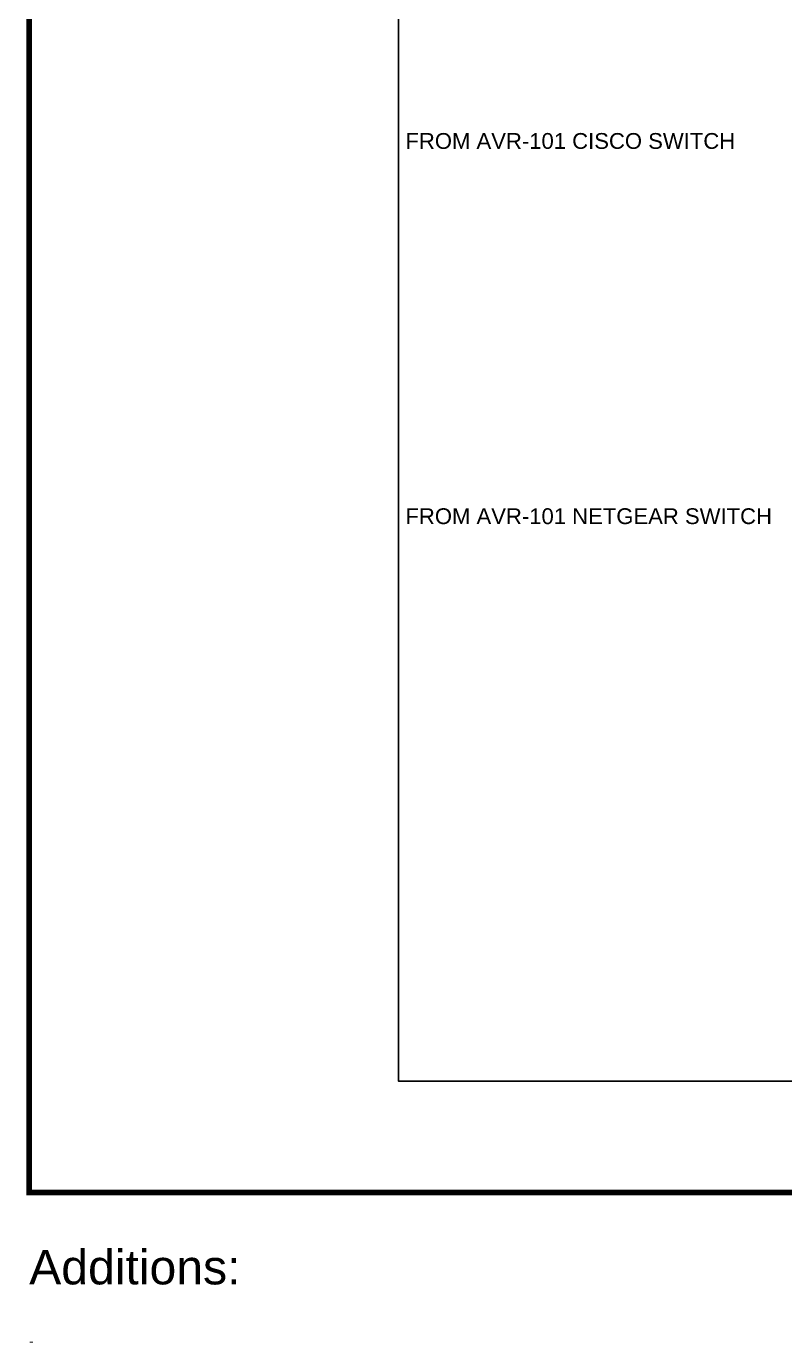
# Model space of a CAD drawing. Header units: millimetres. Extents: x -71336 to -35435, y -26189 to 22712.
# Drawn here: x -46258.7 to -46066.6, y -10292.2 to -9959 of the extents above; entities that cross this region are included whole.
import ezdxf
from ezdxf.enums import TextEntityAlignment as Align

# ---------------------------------------------------------------- set-up
doc = ezdxf.new("R2018")
doc.units = ezdxf.units.MM
doc.layers.add('SC - Text', color=7, linetype='Continuous')
doc.layers.add('SC - Titlesheet - Model', color=250, linetype='Continuous', plot=False)
doc.layers.add('SC - Xlines', color=252, linetype='Continuous', plot=False)
doc.styles.add('ARIAL', font='arial.ttf')
doc.styles.get("Standard").update_dxf_attribs({"font": 'arial.ttf', "height": 35})

# ---------------------------------------------------------------- blocks, each defined once
blk = doc.blocks.new('*U189')
at = {"layer": 'SC - Titlesheet - Model', "color": 6, "ltscale": 5, "const_width": 1}
blk.add_lwpolyline([(-365.5, -287), (365.5, -287), (365.5, 287), (-365.5, 287)], close=True, dxfattribs=at)
at = {"ltscale": 5, "style": 'ARIAL'}
blk.add_text('Additions:', height=6, dxfattribs=at).set_placement((-365.5, -297), align=Align.TOP_LEFT)
at = {"layer": 'SC - Titlesheet - Model', "color": 5, "lineweight": 30, "ltscale": 5, "flags": 104}
blk.add_attdef('ADDITIONS', text='', height=5, dxfattribs=at).set_placement((-365.5, -312), align=Align.TOP_LEFT)
blk.add_attdef('CHANGES', text='', height=5, dxfattribs=at).set_placement((0, -312), align=Align.TOP_CENTER)
blk.add_attdef('OMISSIONS', text='', height=5, dxfattribs=at).set_placement((365.5, -312), align=Align.TOP_RIGHT)

msp = doc.modelspace()

# ---------------------------------------------------------------- linework, layer by layer
at = {"layer": 'SC - Xlines', "ltscale": 5, "transparency": 33554687}
msp.add_lwpolyline([(-46164.459, -9549.764), (-45302.185, -9549.764), (-45302.185, -10226.008), (-46164.459, -10226.008)], close=True, dxfattribs=at)

# ---------------------------------------------------------------- block references
ref = msp.add_blockref('*U189', (-45726.622, -9836.989), dxfattribs=dict(xscale=1.453726663415115, yscale=1.453726663415115, zscale=1.453726663415115))
lines = msp.add_mtext('-', dxfattribs={"layer": 'SC - Titlesheet - Model', "color": 5, "ltscale": 5, "insert": (-46257.96, -10290.551), "char_height": 2.5, "attachment_point": 1})
ref.add_attrib('ADDITIONS', '', (-46257.96, -10290.551), dxfattribs={"flags": 104}).embed_mtext(lines)

# ---------------------------------------------------------------- texts
at = {"layer": 'SC - Text', "char_height": 4, "width": 112.13429, "attachment_point": 4}
for s, insert in [('FROM AVR-101 CISCO SWITCH', (-46162.678, -9988.01)), ('FROM AVR-101 NETGEAR SWITCH', (-46162.678, -10083.01))]:
    msp.add_mtext(s, dxfattribs=dict(at, insert=insert))

doc.saveas('drawing.dxf')
